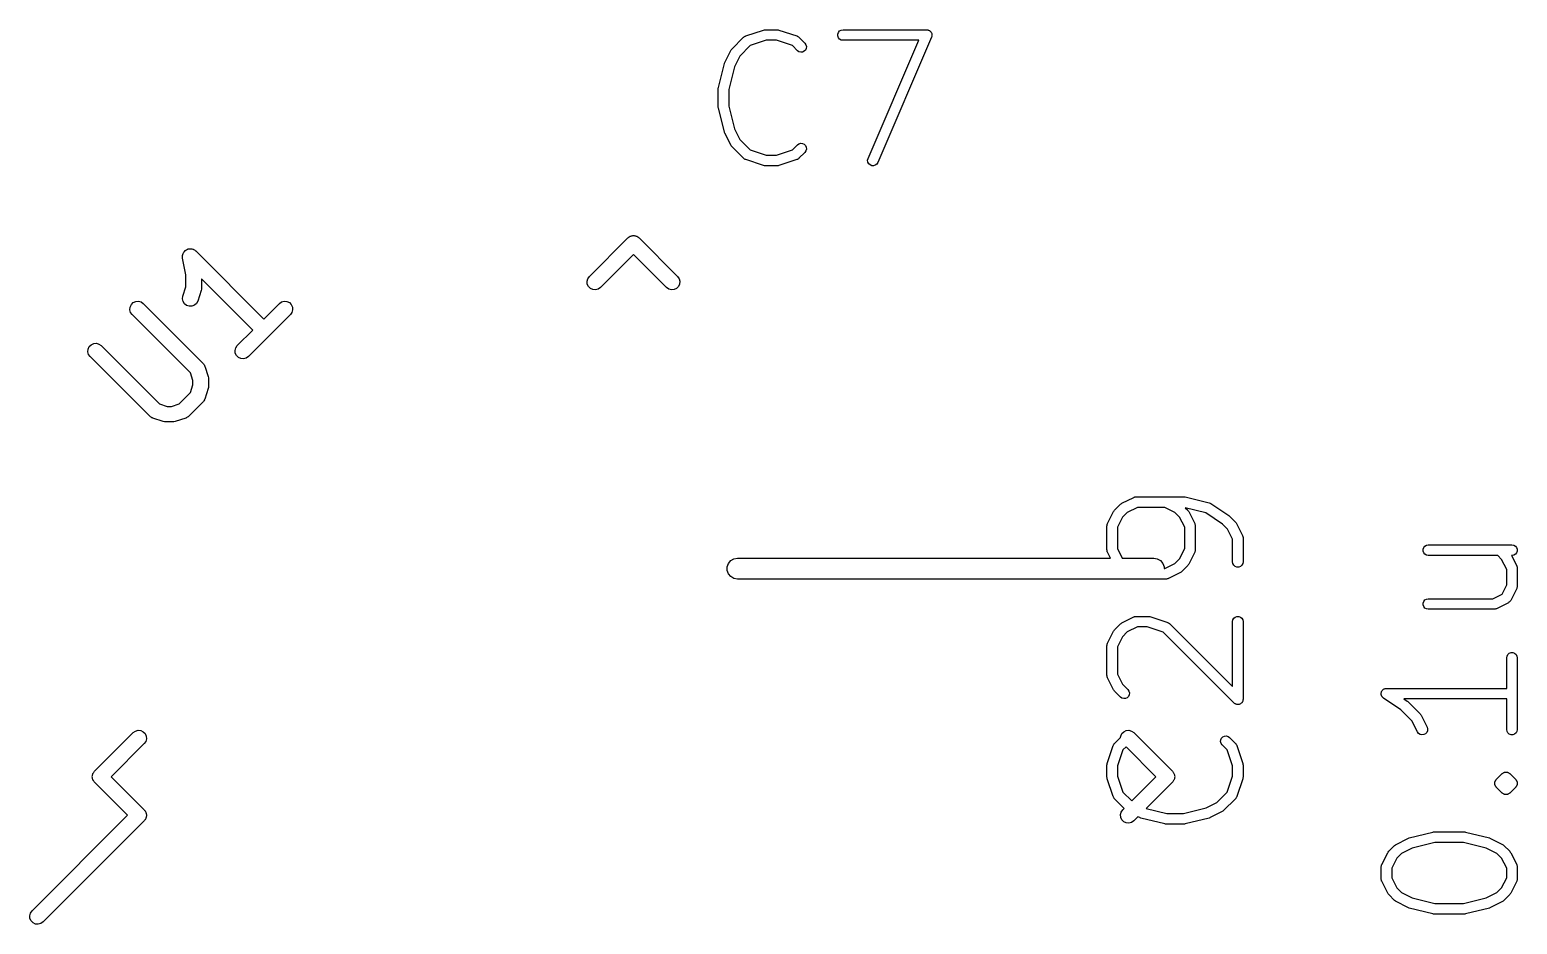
# Model space of a CAD drawing. Extents: x -2.2 to 86.5, y -78.6 to 9.2.
# Drawn here: x 22.2 to 36.49, y -53.42 to -44.82 of the extents above; entities that cross this region are included whole.
import ezdxf

# ---------------------------------------------------------------- set-up
doc = ezdxf.new("R2010")
doc.units = 0
doc.header["$MEASUREMENT"] = 0
doc.layers.add('BLACK', color=7, linetype='CONTINUOUS')

msp = doc.modelspace()

# ---------------------------------------------------------------- linework, layer by layer
at = {"layer": 'Black'}
for p, q in [((29.063, -44.8887), (29.0683, -44.8859)), ((29.0683, -44.8859), (29.0731, -44.8825)), ((29.0731, -44.8825), (29.076, -44.8817)), ((29.076, -44.8817), (29.0786, -44.8803)), ((29.0786, -44.8803), (29.2509, -44.8229)), ((29.2509, -44.8229), (29.259, -44.8217)), ((29.259, -44.8217), (29.267, -44.8202)), ((29.267, -44.8202), (29.3819, -44.8202)), ((29.3819, -44.8202), (29.3899, -44.8217)), ((29.3899, -44.8217), (29.3979, -44.8229)), ((29.3979, -44.8229), (29.5703, -44.8803)), ((29.5703, -44.8803), (29.5729, -44.8817)), ((29.5729, -44.8817), (29.5757, -44.8825)), ((29.5757, -44.8825), (29.5806, -44.8859)), ((29.5806, -44.8859), (29.5858, -44.8887)), ((29.9638, -44.8622), (29.9699, -44.8456)), ((29.9638, -44.8799), (29.9638, -44.8622)), ((29.9699, -44.8964), (29.9638, -44.8799)), ((29.9699, -44.8456), (29.9812, -44.8321)), ((29.9812, -44.8321), (29.9965, -44.8233)), ((29.9965, -44.8233), (30.0139, -44.8202)), ((30.0139, -44.8202), (30.8182, -44.8202)), ((30.8182, -44.8202), (30.8239, -44.8213)), ((30.8239, -44.8213), (30.8298, -44.8216)), ((30.8298, -44.8216), (30.8326, -44.8228)), ((30.8326, -44.8228), (30.8356, -44.8233)), ((30.8356, -44.8233), (30.8406, -44.8262)), ((30.8406, -44.8262), (30.846, -44.8285)), ((30.846, -44.8285), (30.8482, -44.8306)), ((30.8482, -44.8306), (30.8508, -44.8321)), ((30.8508, -44.8321), (30.8546, -44.8366)), ((30.8546, -44.8366), (30.8589, -44.8406)), ((30.8589, -44.8406), (30.8602, -44.8433)), ((30.8602, -44.8433), (30.8622, -44.8456)), ((30.8622, -44.8456), (30.8642, -44.8511)), ((30.8642, -44.8511), (30.8668, -44.8564)), ((30.8662, -44.8854), (30.8649, -44.8911)), ((30.8682, -44.8799), (30.8662, -44.8854)), ((30.8668, -44.8564), (30.8672, -44.8594)), ((30.8672, -44.8594), (30.8682, -44.8622)), ((30.8682, -44.8622), (30.8682, -44.8681)), ((30.8682, -44.8681), (30.8689, -44.8739)), ((30.8689, -44.8739), (30.8682, -44.8768)), ((30.8682, -44.8768), (30.8682, -44.8799)), ((28.8768, -45.1356), (28.9343, -45.0207)), ((28.9343, -45.0207), (28.9391, -45.0142)), ((28.9391, -45.0142), (28.9438, -45.0075)), ((28.9438, -45.0075), (29.0587, -44.8926)), ((29.1221, -44.9729), (29.0215, -45.0735)), ((29.0587, -44.8926), (29.0611, -44.8909)), ((29.0611, -44.8909), (29.063, -44.8887)), ((29.2752, -44.9218), (29.1221, -44.9729)), ((29.3736, -44.9218), (29.2752, -44.9218)), ((29.5268, -44.9729), (29.3736, -44.9218)), ((29.5758, -45.0219), (29.5268, -44.9729)), ((29.5902, -45.032), (29.5758, -45.0219)), ((29.5858, -44.8887), (29.5878, -44.8909)), ((29.5878, -44.8909), (29.5902, -44.8926)), ((29.5902, -44.8926), (29.6476, -44.95)), ((29.6408, -45.0276), (29.6248, -45.035)), ((29.6533, -45.0151), (29.6408, -45.0276)), ((29.6476, -44.95), (29.6577, -44.9645)), ((29.6608, -44.9991), (29.6533, -45.0151)), ((29.6577, -44.9645), (29.6623, -44.9815)), ((29.6623, -44.9815), (29.6608, -44.9991)), ((29.9812, -44.91), (29.9699, -44.8964)), ((29.9965, -44.9188), (29.9812, -44.91)), ((30.0139, -44.9218), (29.9965, -44.9188)), ((30.7411, -44.9218), (30.0139, -44.9218)), ((30.2544, -46.0575), (30.7411, -44.9218)), ((30.8649, -44.8911), (30.3478, -46.0976)), ((28.8155, -45.3758), (28.873, -45.146)), ((28.873, -45.146), (28.8752, -45.1409)), ((28.8752, -45.1409), (28.8768, -45.1356)), ((29.0215, -45.0735), (28.9702, -45.176)), ((29.6073, -45.0366), (29.5902, -45.032)), ((29.6248, -45.035), (29.6073, -45.0366)), ((28.9702, -45.176), (28.9156, -45.3944)), ((28.814, -45.3881), (28.8151, -45.382)), ((28.814, -45.5605), (28.814, -45.3881)), ((28.8151, -45.382), (28.8155, -45.3758)), ((28.9156, -45.3944), (28.9156, -45.5542)), ((28.8151, -45.5666), (28.814, -45.5605)), ((28.8155, -45.5728), (28.8151, -45.5666)), ((28.873, -45.8026), (28.8155, -45.5728)), ((28.9156, -45.5542), (28.9702, -45.7726)), ((28.8752, -45.8077), (28.873, -45.8026)), ((28.8768, -45.813), (28.8752, -45.8077)), ((28.9343, -45.9279), (28.8768, -45.813)), ((28.9702, -45.7726), (29.0215, -45.8751)), ((29.0215, -45.8751), (29.1221, -45.9757)), ((28.9391, -45.9345), (28.9343, -45.9279)), ((28.9438, -45.9411), (28.9391, -45.9345)), ((29.0587, -46.056), (28.9438, -45.9411)), ((29.1221, -45.9757), (29.2752, -46.0267)), ((29.2752, -46.0267), (29.3736, -46.0267)), ((29.3736, -46.0267), (29.5268, -45.9757)), ((29.5268, -45.9757), (29.5758, -45.9267)), ((29.5758, -45.9267), (29.5902, -45.9166)), ((29.5902, -45.9166), (29.6073, -45.912)), ((29.6476, -45.9986), (29.5902, -46.056)), ((29.6073, -45.912), (29.6248, -45.9136)), ((29.6248, -45.9136), (29.6408, -45.921)), ((29.6408, -45.921), (29.6533, -45.9335)), ((29.6577, -45.9841), (29.6476, -45.9986)), ((29.6533, -45.9335), (29.6608, -45.9495)), ((29.6623, -45.9671), (29.6577, -45.9841)), ((29.6608, -45.9495), (29.6623, -45.9671)), ((29.0611, -46.0577), (29.0587, -46.056)), ((29.063, -46.0599), (29.0611, -46.0577)), ((29.0683, -46.0627), (29.063, -46.0599)), ((29.0731, -46.0661), (29.0683, -46.0627)), ((29.076, -46.0669), (29.0731, -46.0661)), ((29.0786, -46.0683), (29.076, -46.0669)), ((29.2509, -46.1257), (29.0786, -46.0683)), ((29.259, -46.1269), (29.2509, -46.1257)), ((29.267, -46.1283), (29.259, -46.1269)), ((29.3819, -46.1283), (29.267, -46.1283)), ((29.3899, -46.1269), (29.3819, -46.1283)), ((29.3979, -46.1257), (29.3899, -46.1269)), ((29.5703, -46.0683), (29.3979, -46.1257)), ((29.5729, -46.0669), (29.5703, -46.0683)), ((29.5757, -46.0661), (29.5729, -46.0669)), ((29.5806, -46.0627), (29.5757, -46.0661)), ((29.5858, -46.0599), (29.5806, -46.0627)), ((29.5878, -46.0577), (29.5858, -46.0599)), ((29.5902, -46.056), (29.5878, -46.0577)), ((30.2504, -46.0747), (30.2544, -46.0575)), ((30.2525, -46.0922), (30.2504, -46.0747)), ((30.2604, -46.108), (30.2525, -46.0922)), ((30.2733, -46.1201), (30.2604, -46.108)), ((30.2895, -46.127), (30.2733, -46.1201)), ((30.3071, -46.128), (30.2895, -46.127)), ((30.324, -46.1229), (30.3071, -46.128)), ((30.3382, -46.1123), (30.324, -46.1229)), ((30.3478, -46.0976), (30.3382, -46.1123)), ((27.5757, -47.1917), (27.947, -46.8204)), ((27.947, -46.8204), (27.9523, -46.8167)), ((27.9523, -46.8167), (27.957, -46.812)), ((27.957, -46.812), (27.9629, -46.8093)), ((27.9629, -46.8093), (27.9683, -46.8055)), ((27.9683, -46.8055), (27.9746, -46.8038)), ((27.9746, -46.8038), (27.9806, -46.801)), ((27.9806, -46.801), (27.9871, -46.8005)), ((27.9871, -46.8005), (27.9935, -46.7988)), ((27.9935, -46.7988), (28, -46.7993)), ((28, -46.7993), (28.0065, -46.7988)), ((28.0065, -46.7988), (28.0129, -46.8005)), ((28.0129, -46.8005), (28.0194, -46.801)), ((28.0194, -46.801), (28.0254, -46.8038)), ((28.0254, -46.8038), (28.0317, -46.8055)), ((28.0317, -46.8055), (28.0371, -46.8093)), ((28.0371, -46.8093), (28.043, -46.812)), ((28.043, -46.812), (28.0477, -46.8167)), ((28.0477, -46.8167), (28.053, -46.8204)), ((28.053, -46.8204), (28.4243, -47.1917)), ((23.6658, -47.0063), (23.6666, -46.9974)), ((23.6669, -47.0103), (23.6658, -47.0063)), ((23.6664, -46.9884), (23.6677, -46.9845)), ((23.6666, -46.9974), (23.6664, -46.9884)), ((23.667, -47.0145), (23.6669, -47.0103)), ((23.6992, -47.1755), (23.667, -47.0145)), ((23.6677, -46.9845), (23.6681, -46.9803)), ((23.6681, -46.9803), (23.6719, -46.9722)), ((23.6719, -46.9722), (23.6747, -46.9637)), ((23.6747, -46.9637), (23.6773, -46.9605)), ((23.6773, -46.9605), (23.6791, -46.9567)), ((23.6791, -46.9567), (23.6854, -46.9504)), ((23.6854, -46.9504), (23.691, -46.9434)), ((23.691, -46.9434), (23.6946, -46.9412)), ((23.6946, -46.9412), (23.6975, -46.9383)), ((23.6975, -46.9383), (23.7056, -46.9345)), ((23.7056, -46.9345), (23.7133, -46.9299)), ((23.7133, -46.9299), (23.7173, -46.9291)), ((23.7173, -46.9291), (23.7211, -46.9273)), ((23.7211, -46.9273), (23.73, -46.9265)), ((23.73, -46.9265), (23.7388, -46.9248)), ((23.7388, -46.9248), (23.7429, -46.9254)), ((23.7429, -46.9254), (23.7471, -46.925)), ((23.7471, -46.925), (23.7557, -46.9273)), ((23.7557, -46.9273), (23.7646, -46.9287)), ((23.7646, -46.9287), (23.7682, -46.9307)), ((23.7682, -46.9307), (23.7722, -46.9318)), ((23.7722, -46.9318), (23.7796, -46.9369)), ((23.7796, -46.9369), (23.7874, -46.9412)), ((23.7874, -46.9412), (23.7902, -46.9443)), ((23.7902, -46.9443), (23.7936, -46.9467)), ((23.7936, -46.9467), (24.4476, -47.6008)), ((28, -46.9795), (27.6818, -47.2977)), ((28.3182, -47.2977), (28, -46.9795)), ((23.6694, -47.3801), (23.6992, -47.2906)), ((23.6992, -47.2906), (23.6992, -47.1755)), ((23.8471, -47.3146), (23.8453, -47.3265)), ((23.8492, -47.3028), (23.8471, -47.3146)), ((24.3416, -47.7069), (23.8492, -47.2145)), ((23.8492, -47.2145), (23.8492, -47.3028)), ((27.5541, -47.2382), (27.5608, -47.213)), ((27.5563, -47.2641), (27.5541, -47.2382)), ((27.5673, -47.2877), (27.5563, -47.2641)), ((27.5608, -47.213), (27.5757, -47.1917)), ((27.5858, -47.3061), (27.5673, -47.2877)), ((27.6094, -47.3172), (27.5858, -47.3061)), ((27.6353, -47.3194), (27.6094, -47.3172)), ((27.6605, -47.3127), (27.6353, -47.3194)), ((27.6818, -47.2977), (27.6605, -47.3127)), ((28.3395, -47.3127), (28.3182, -47.2977)), ((28.3647, -47.3194), (28.3395, -47.3127)), ((28.3906, -47.3172), (28.3647, -47.3194)), ((28.4142, -47.3061), (28.3906, -47.3172)), ((28.4327, -47.2877), (28.4142, -47.3061)), ((28.4243, -47.1917), (28.4392, -47.213)), ((28.4437, -47.2641), (28.4327, -47.2877)), ((28.4392, -47.213), (28.4459, -47.2382)), ((28.4459, -47.2382), (28.4437, -47.2641)), ((23.174, -47.4618), (23.1924, -47.4434)), ((23.1924, -47.4434), (23.216, -47.4324)), ((23.216, -47.4324), (23.242, -47.4301)), ((23.242, -47.4301), (23.2671, -47.4368)), ((23.2671, -47.4368), (23.2885, -47.4518)), ((23.2885, -47.4518), (23.8609, -48.0242)), ((23.6656, -47.4059), (23.6694, -47.3801)), ((23.6708, -47.4314), (23.6656, -47.4059)), ((23.6844, -47.4536), (23.6708, -47.4314)), ((23.7048, -47.4698), (23.6844, -47.4536)), ((23.7993, -47.4504), (23.7798, -47.4677)), ((23.8117, -47.4275), (23.7993, -47.4504)), ((23.8453, -47.3265), (23.8117, -47.4275)), ((24.4476, -47.6008), (24.5966, -47.4518)), ((24.5966, -47.4518), (24.618, -47.4368)), ((24.618, -47.4368), (24.6431, -47.4301)), ((24.6431, -47.4301), (24.6691, -47.4324)), ((24.6691, -47.4324), (24.6927, -47.4434)), ((24.6927, -47.4434), (24.7111, -47.4618)), ((23.1607, -47.5114), (23.163, -47.4854)), ((23.1675, -47.5365), (23.1607, -47.5114)), ((23.163, -47.4854), (23.174, -47.4618)), ((23.1824, -47.5579), (23.1675, -47.5365)), ((23.7423, -48.1178), (23.1824, -47.5579)), ((23.7295, -47.478), (23.7048, -47.4698)), ((23.7556, -47.4773), (23.7295, -47.478)), ((23.7798, -47.4677), (23.7556, -47.4773)), ((24.7027, -47.5579), (24.2986, -47.9619)), ((24.7176, -47.5365), (24.7027, -47.5579)), ((24.7111, -47.4618), (24.7221, -47.4854)), ((24.7244, -47.5114), (24.7176, -47.5365)), ((24.7221, -47.4854), (24.7244, -47.5114)), ((24.1926, -47.8558), (24.3416, -47.7069)), ((22.7567, -47.9154), (22.7589, -47.8895)), ((22.7589, -47.8895), (22.7699, -47.8659)), ((22.7699, -47.8659), (22.7884, -47.8474)), ((22.7884, -47.8474), (22.812, -47.8364)), ((22.812, -47.8364), (22.8379, -47.8342)), ((22.8379, -47.8342), (22.8631, -47.8409)), ((22.8631, -47.8409), (22.8844, -47.8558)), ((22.8844, -47.8558), (23.4443, -48.4157)), ((24.1709, -47.9023), (24.1776, -47.8772)), ((24.1776, -47.8772), (24.1926, -47.8558)), ((22.7634, -47.9406), (22.7567, -47.9154)), ((22.7784, -47.9619), (22.7634, -47.9406)), ((23.3508, -48.5343), (22.7784, -47.9619)), ((23.8609, -48.0242), (23.8634, -48.0277)), ((23.8634, -48.0277), (23.8666, -48.0306)), ((23.8666, -48.0306), (23.8708, -48.0383)), ((24.1732, -47.9283), (24.1709, -47.9023)), ((24.1842, -47.9519), (24.1732, -47.9283)), ((24.2026, -47.9703), (24.1842, -47.9519)), ((24.2262, -47.9813), (24.2026, -47.9703)), ((24.2521, -47.9836), (24.2262, -47.9813)), ((24.2773, -47.9769), (24.2521, -47.9836)), ((24.2986, -47.9619), (24.2773, -47.9769)), ((23.7665, -48.1904), (23.7423, -48.1178)), ((23.8708, -48.0383), (23.8758, -48.0455)), ((23.8758, -48.0455), (23.877, -48.0497)), ((23.877, -48.0497), (23.879, -48.0535)), ((23.879, -48.0535), (23.9127, -48.1545)), ((23.9127, -48.1545), (23.9145, -48.1664)), ((23.9145, -48.1664), (23.9165, -48.1783)), ((23.6327, -48.4157), (23.7423, -48.3061)), ((23.7423, -48.3061), (23.7665, -48.2334)), ((23.7665, -48.2334), (23.7665, -48.1904)), ((23.9127, -48.2693), (23.879, -48.3703)), ((23.9145, -48.2574), (23.9127, -48.2693)), ((23.9165, -48.2456), (23.9145, -48.2574)), ((23.9165, -48.1783), (23.9165, -48.2456)), ((23.4443, -48.4157), (23.517, -48.44)), ((23.517, -48.44), (23.56, -48.44)), ((23.56, -48.44), (23.6327, -48.4157)), ((23.8609, -48.3996), (23.7262, -48.5343)), ((23.8634, -48.3961), (23.8609, -48.3996)), ((23.8666, -48.3932), (23.8634, -48.3961)), ((23.8708, -48.3855), (23.8666, -48.3932)), ((23.8758, -48.3783), (23.8708, -48.3855)), ((23.877, -48.3741), (23.8758, -48.3783)), ((23.879, -48.3703), (23.877, -48.3741)), ((23.3543, -48.5368), (23.3508, -48.5343)), ((23.3572, -48.5401), (23.3543, -48.5368)), ((23.3649, -48.5442), (23.3572, -48.5401)), ((23.3721, -48.5493), (23.3649, -48.5442)), ((23.3763, -48.5504), (23.3721, -48.5493)), ((23.3801, -48.5525), (23.3763, -48.5504)), ((23.4811, -48.5861), (23.3801, -48.5525)), ((23.493, -48.5879), (23.4811, -48.5861)), ((23.5048, -48.59), (23.493, -48.5879)), ((23.5722, -48.59), (23.5048, -48.59)), ((23.584, -48.5879), (23.5722, -48.59)), ((23.5959, -48.5861), (23.584, -48.5879)), ((23.6969, -48.5525), (23.5959, -48.5861)), ((23.7007, -48.5504), (23.6969, -48.5525)), ((23.7049, -48.5493), (23.7007, -48.5504)), ((23.7121, -48.5442), (23.7049, -48.5493)), ((23.7198, -48.5401), (23.7121, -48.5442)), ((23.7227, -48.5368), (23.7198, -48.5401)), ((23.7262, -48.5343), (23.7227, -48.5368)), ((32.6932, -49.3722), (32.8081, -49.3148)), ((32.8081, -49.3148), (32.8109, -49.3139)), ((32.8109, -49.3139), (32.8135, -49.3125)), ((32.8135, -49.3125), (32.8193, -49.3114)), ((32.8193, -49.3114), (32.825, -49.3097)), ((32.825, -49.3097), (32.828, -49.3099)), ((32.828, -49.3099), (32.8309, -49.3094)), ((32.8309, -49.3094), (33.2905, -49.3094)), ((33.2905, -49.3094), (33.2966, -49.3105)), ((33.2966, -49.3105), (33.3028, -49.3109)), ((33.3028, -49.3109), (33.5326, -49.3684)), ((32.5556, -49.5673), (32.6131, -49.4524)), ((32.6131, -49.4524), (32.6179, -49.4459)), ((32.6179, -49.4459), (32.6226, -49.4392)), ((32.6226, -49.4392), (32.68, -49.3817)), ((32.68, -49.3817), (32.6867, -49.3771)), ((32.6867, -49.3771), (32.6932, -49.3722)), ((32.746, -49.4594), (32.7002, -49.5052)), ((32.8428, -49.411), (32.746, -49.4594)), ((33.1061, -49.411), (32.8428, -49.411)), ((33.2029, -49.4594), (33.1061, -49.411)), ((33.2487, -49.5052), (33.2029, -49.4594)), ((33.4994, -49.4648), (33.3029, -49.4157)), ((33.3029, -49.4157), (33.3264, -49.4392)), ((33.3264, -49.4392), (33.3311, -49.4459)), ((33.3311, -49.4459), (33.3359, -49.4524)), ((33.3359, -49.4524), (33.3934, -49.5673)), ((33.5326, -49.3684), (33.5405, -49.3719)), ((33.5405, -49.3719), (33.5485, -49.3754)), ((33.5485, -49.3754), (33.7208, -49.4903)), ((32.5502, -49.59), (32.5508, -49.5871)), ((32.5502, -49.8198), (32.5502, -49.59)), ((32.5506, -49.5842), (32.5523, -49.5785)), ((32.5508, -49.5871), (32.5506, -49.5842)), ((32.5523, -49.5785), (32.5533, -49.5726)), ((32.5533, -49.5726), (32.5548, -49.5701)), ((32.5548, -49.5701), (32.5556, -49.5673)), ((32.7002, -49.5052), (32.6518, -49.602)), ((32.6518, -49.602), (32.6518, -49.8078)), ((33.2971, -49.602), (33.2487, -49.5052)), ((33.2971, -49.8078), (33.2971, -49.602)), ((33.3934, -49.5673), (33.3942, -49.5701)), ((33.3942, -49.5701), (33.3957, -49.5726)), ((33.3957, -49.5726), (33.3967, -49.5785)), ((33.3967, -49.5785), (33.3984, -49.5842)), ((33.3984, -49.5842), (33.3982, -49.5871)), ((33.3982, -49.5871), (33.3987, -49.59)), ((33.3987, -49.59), (33.3987, -49.8198)), ((33.6603, -49.572), (33.4994, -49.4648)), ((33.7083, -49.6201), (33.6603, -49.572)), ((33.7208, -49.4903), (33.7245, -49.4938)), ((33.7245, -49.4938), (33.7286, -49.4966)), ((33.7286, -49.4966), (33.786, -49.5541)), ((33.786, -49.5541), (33.7907, -49.5608)), ((33.7907, -49.5608), (33.7955, -49.5673)), ((33.7955, -49.5673), (33.853, -49.6822)), ((33.7567, -49.7169), (33.7083, -49.6201)), ((33.7567, -49.9347), (33.7567, -49.7169)), ((33.853, -49.6822), (33.8538, -49.685)), ((33.8538, -49.685), (33.8553, -49.6876)), ((33.8553, -49.6876), (33.8563, -49.6934)), ((33.8563, -49.6934), (33.858, -49.6991)), ((33.858, -49.6991), (33.8578, -49.702)), ((33.8578, -49.702), (33.8583, -49.7049)), ((33.8583, -49.7049), (33.8583, -49.9347)), ((32.5508, -49.8227), (32.5502, -49.8198)), ((32.5506, -49.8256), (32.5508, -49.8227)), ((32.5523, -49.8313), (32.5506, -49.8256)), ((32.5533, -49.8372), (32.5523, -49.8313)), ((32.5548, -49.8397), (32.5533, -49.8372)), ((32.5556, -49.8426), (32.5548, -49.8397)), ((32.5843, -49.9), (32.5556, -49.8426)), ((32.6518, -49.8078), (32.6979, -49.9)), ((33.2487, -49.9046), (33.2971, -49.8078)), ((33.3934, -49.8426), (33.3359, -49.9575)), ((33.3942, -49.8397), (33.3934, -49.8426)), ((33.3957, -49.8372), (33.3942, -49.8397)), ((33.3967, -49.8313), (33.3957, -49.8372)), ((33.3984, -49.8256), (33.3967, -49.8313)), ((33.3987, -49.8198), (33.3982, -49.8227)), ((33.3982, -49.8227), (33.3984, -49.8256)), ((35.5882, -49.8142), (35.5942, -49.7976)), ((35.5882, -49.8319), (35.5882, -49.8142)), ((35.5942, -49.8484), (35.5882, -49.8319)), ((35.5942, -49.7976), (35.6056, -49.7841)), ((35.6056, -49.862), (35.5942, -49.8484)), ((35.6056, -49.7841), (35.6208, -49.7753)), ((35.6208, -49.8708), (35.6056, -49.862)), ((35.6208, -49.7753), (35.6382, -49.7722)), ((35.6382, -49.8738), (35.6208, -49.8708)), ((35.6382, -49.7722), (36.4425, -49.7722)), ((36.3066, -49.8738), (35.6382, -49.8738)), ((36.3433, -49.9106), (36.3066, -49.8738)), ((36.4425, -49.8738), (36.4386, -49.8738)), ((36.4386, -49.8738), (36.488, -49.9727)), ((36.4425, -49.7722), (36.4599, -49.7753)), ((36.4599, -49.8708), (36.4425, -49.8738)), ((36.4599, -49.7753), (36.4752, -49.7841)), ((36.4752, -49.862), (36.4599, -49.8708)), ((36.4752, -49.7841), (36.4865, -49.7976)), ((36.4865, -49.8484), (36.4752, -49.862)), ((36.4865, -49.7976), (36.4926, -49.8142)), ((36.4926, -49.8319), (36.4865, -49.8484)), ((36.4926, -49.8142), (36.4926, -49.8319)), ((28.9015, -49.9826), (28.9134, -49.95)), ((28.9015, -50.0174), (28.9015, -49.9826)), ((28.9134, -50.05), (28.9015, -50.0174)), ((28.9134, -49.95), (28.9357, -49.9234)), ((28.9357, -49.9234), (28.9658, -49.906)), ((28.9658, -49.906), (29, -49.9)), ((29, -49.9), (32.5843, -49.9)), ((32.6979, -49.9), (33, -49.9)), ((33, -49.9), (33.0342, -49.906)), ((33.0342, -49.906), (33.0643, -49.9234)), ((33.0643, -49.9234), (33.0866, -49.95)), ((33.0866, -49.95), (33.0985, -49.9826)), ((33.0985, -49.9826), (33.0985, -49.9988)), ((33.0985, -49.9988), (33.1061, -49.9988)), ((33.1061, -49.9988), (33.2029, -49.9504)), ((33.2029, -49.9504), (33.2487, -49.9046)), ((33.2623, -50.0328), (33.2557, -50.0376)), ((33.2689, -50.0281), (33.2623, -50.0328)), ((33.3264, -49.9707), (33.2689, -50.0281)), ((33.3311, -49.964), (33.3264, -49.9707)), ((33.3359, -49.9575), (33.3311, -49.964)), ((33.7598, -49.9521), (33.7567, -49.9347)), ((33.7686, -49.9674), (33.7598, -49.9521)), ((33.7821, -49.9787), (33.7686, -49.9674)), ((33.7987, -49.9848), (33.7821, -49.9787)), ((33.8164, -49.9848), (33.7987, -49.9848)), ((33.8329, -49.9787), (33.8164, -49.9848)), ((33.8465, -49.9674), (33.8329, -49.9787)), ((33.8553, -49.9521), (33.8465, -49.9674)), ((33.8583, -49.9347), (33.8553, -49.9521)), ((36.3917, -50.0074), (36.3433, -49.9106)), ((36.3917, -50.1558), (36.3917, -50.0074)), ((36.488, -49.9727), (36.4888, -49.9755)), ((36.4888, -49.9755), (36.4903, -49.978)), ((36.4903, -49.978), (36.4913, -49.9839)), ((36.4913, -49.9839), (36.493, -49.9896)), ((36.493, -49.9896), (36.4928, -49.9925)), ((36.4928, -49.9925), (36.4933, -49.9954)), ((36.4933, -49.9954), (36.4933, -50.1678)), ((28.9357, -50.0766), (28.9134, -50.05)), ((28.9658, -50.094), (28.9357, -50.0766)), ((29, -50.1), (28.9658, -50.094)), ((32.8247, -50.1), (29, -50.1)), ((32.825, -50.1001), (32.8247, -50.1)), ((32.8269, -50.1), (32.825, -50.1001)), ((32.8284, -50.1), (32.8269, -50.1)), ((32.8309, -50.1004), (32.8284, -50.1)), ((33.1181, -50.1004), (32.8309, -50.1004)), ((33.121, -50.0999), (33.1181, -50.1004)), ((33.1239, -50.1001), (33.121, -50.0999)), ((33.1296, -50.0984), (33.1239, -50.1001)), ((33.1355, -50.0974), (33.1296, -50.0984)), ((33.138, -50.0959), (33.1355, -50.0974)), ((33.1408, -50.0951), (33.138, -50.0959)), ((33.2557, -50.0376), (33.1408, -50.0951)), ((36.3472, -50.2448), (36.3917, -50.1558)), ((36.493, -50.1736), (36.4913, -50.1793)), ((36.4933, -50.1678), (36.4928, -50.1706)), ((36.4928, -50.1706), (36.493, -50.1736)), ((35.5882, -50.3313), (35.5942, -50.3147)), ((35.5942, -50.3147), (35.6056, -50.3012)), ((35.6056, -50.3012), (35.6208, -50.2924)), ((35.6208, -50.2924), (35.6382, -50.2893)), ((35.6382, -50.2893), (36.2582, -50.2893)), ((36.2582, -50.2893), (36.3472, -50.2448)), ((36.42, -50.3196), (36.4138, -50.3237)), ((36.4209, -50.3184), (36.42, -50.3196)), ((36.422, -50.3176), (36.4209, -50.3184)), ((36.4261, -50.3114), (36.422, -50.3176)), ((36.4305, -50.3054), (36.4261, -50.3114)), ((36.488, -50.1905), (36.4305, -50.3054)), ((36.4888, -50.1877), (36.488, -50.1905)), ((36.4903, -50.1851), (36.4888, -50.1877)), ((36.4913, -50.1793), (36.4903, -50.1851)), ((32.8081, -50.4638), (32.8109, -50.463)), ((32.8109, -50.463), (32.8135, -50.4615)), ((32.8135, -50.4615), (32.8193, -50.4605)), ((32.8193, -50.4605), (32.825, -50.4588)), ((32.825, -50.4588), (32.828, -50.459)), ((32.828, -50.459), (32.8309, -50.4585)), ((32.8309, -50.4585), (32.9458, -50.4585)), ((32.9458, -50.4585), (32.9538, -50.4599)), ((32.9538, -50.4599), (32.9618, -50.4611)), ((32.9618, -50.4611), (33.1342, -50.5185)), ((33.7821, -50.4653), (33.7987, -50.4592)), ((33.7987, -50.4592), (33.8164, -50.4592)), ((33.8164, -50.4592), (33.8329, -50.4653)), ((35.5882, -50.3489), (35.5882, -50.3313)), ((35.5942, -50.3655), (35.5882, -50.3489)), ((35.6056, -50.379), (35.5942, -50.3655)), ((35.6208, -50.3879), (35.6056, -50.379)), ((35.6382, -50.3909), (35.6208, -50.3879)), ((36.2702, -50.3909), (35.6382, -50.3909)), ((36.2731, -50.3904), (36.2702, -50.3909)), ((36.276, -50.3906), (36.2731, -50.3904)), ((36.2817, -50.3889), (36.276, -50.3906)), ((36.2876, -50.3879), (36.2817, -50.3889)), ((36.2901, -50.3864), (36.2876, -50.3879)), ((36.2929, -50.3856), (36.2901, -50.3864)), ((36.4078, -50.3281), (36.2929, -50.3856)), ((36.4138, -50.3237), (36.4078, -50.3281)), ((32.5556, -50.7164), (32.6131, -50.6014)), ((32.6131, -50.6014), (32.6179, -50.5949)), ((32.6179, -50.5949), (32.6226, -50.5882)), ((32.6226, -50.5882), (32.68, -50.5308)), ((32.68, -50.5308), (32.6867, -50.5261)), ((32.6867, -50.5261), (32.6932, -50.5213)), ((32.6932, -50.5213), (32.8081, -50.4638)), ((32.8428, -50.5601), (32.746, -50.6085)), ((32.9375, -50.5601), (32.8428, -50.5601)), ((33.0907, -50.6111), (32.9375, -50.5601)), ((33.1342, -50.5185), (33.1368, -50.5199)), ((33.1368, -50.5199), (33.1396, -50.5207)), ((33.1396, -50.5207), (33.1445, -50.5241)), ((33.1445, -50.5241), (33.1497, -50.5269)), ((33.1497, -50.5269), (33.1516, -50.5291)), ((33.1516, -50.5291), (33.154, -50.5308)), ((33.154, -50.5308), (33.7567, -51.1335)), ((33.7567, -50.5093), (33.7598, -50.4919)), ((33.7567, -51.1335), (33.7567, -50.5093)), ((33.7598, -50.4919), (33.7686, -50.4766)), ((33.7686, -50.4766), (33.7821, -50.4653)), ((33.8329, -50.4653), (33.8465, -50.4766)), ((33.8465, -50.4766), (33.8553, -50.4919)), ((33.8553, -50.4919), (33.8583, -50.5093)), ((33.8583, -50.5093), (33.8583, -51.2561)), ((32.5502, -50.7391), (32.5508, -50.7362)), ((32.5502, -51.0263), (32.5502, -50.7391)), ((32.5506, -50.7333), (32.5523, -50.7276)), ((32.5508, -50.7362), (32.5506, -50.7333)), ((32.5523, -50.7276), (32.5533, -50.7217)), ((32.5533, -50.7217), (32.5548, -50.7192)), ((32.5548, -50.7192), (32.5556, -50.7164)), ((32.7002, -50.6543), (32.6518, -50.7511)), ((32.746, -50.6085), (32.7002, -50.6543)), ((33.7716, -51.2921), (33.0907, -50.6111)), ((32.6518, -50.7511), (32.6518, -51.0143)), ((36.3917, -50.8572), (36.3948, -50.8398)), ((36.3917, -51.1511), (36.3917, -50.8572)), ((36.3948, -50.8398), (36.4036, -50.8245)), ((36.4036, -50.8245), (36.4171, -50.8132)), ((36.4171, -50.8132), (36.4337, -50.8072)), ((36.4337, -50.8072), (36.4514, -50.8072)), ((36.4514, -50.8072), (36.4679, -50.8132)), ((36.4679, -50.8132), (36.4815, -50.8245)), ((36.4815, -50.8245), (36.4903, -50.8398)), ((36.4903, -50.8398), (36.4933, -50.8572)), ((36.4933, -50.8572), (36.4933, -51.5466)), ((32.5508, -51.0292), (32.5502, -51.0263)), ((32.5506, -51.0321), (32.5508, -51.0292)), ((32.5523, -51.0378), (32.5506, -51.0321)), ((32.6518, -51.0143), (32.7003, -51.1111)), ((32.5533, -51.0437), (32.5523, -51.0378)), ((32.5548, -51.0462), (32.5533, -51.0437)), ((32.5556, -51.0491), (32.5548, -51.0462)), ((32.6131, -51.164), (32.5556, -51.0491)), ((32.6179, -51.1705), (32.6131, -51.164)), ((32.6226, -51.1772), (32.6179, -51.1705)), ((32.68, -51.2346), (32.6226, -51.1772)), ((32.7003, -51.1111), (32.7519, -51.1628)), ((32.7519, -51.1628), (32.762, -51.1772)), ((32.762, -51.1772), (32.7666, -51.1943)), ((35.1911, -51.1791), (35.1921, -51.1765)), ((35.1921, -51.1765), (35.196, -51.1719)), ((35.196, -51.1719), (35.1993, -51.1668)), ((35.1993, -51.1668), (35.2016, -51.1651)), ((35.2016, -51.1651), (35.2034, -51.163)), ((35.2034, -51.163), (35.2086, -51.16)), ((35.2086, -51.16), (35.2135, -51.1564)), ((35.2135, -51.1564), (35.2162, -51.1556)), ((35.2162, -51.1556), (35.2187, -51.1542)), ((35.2187, -51.1542), (35.2246, -51.1531)), ((35.2246, -51.1531), (35.2305, -51.1514)), ((35.2305, -51.1514), (35.2333, -51.1516)), ((35.2333, -51.1516), (35.236, -51.1511)), ((35.236, -51.1511), (36.3917, -51.1511)), ((32.6945, -51.2447), (32.68, -51.2346)), ((32.7115, -51.2493), (32.6945, -51.2447)), ((32.7291, -51.2478), (32.7115, -51.2493)), ((32.7451, -51.2403), (32.7291, -51.2478)), ((32.7576, -51.2278), (32.7451, -51.2403)), ((32.765, -51.2118), (32.7576, -51.2278)), ((32.7666, -51.1943), (32.765, -51.2118)), ((33.7771, -51.2959), (33.7716, -51.2921)), ((33.7821, -51.3001), (33.7771, -51.2959)), ((33.7842, -51.3009), (33.7821, -51.3001)), ((33.7861, -51.3022), (33.7842, -51.3009)), ((33.7925, -51.3039), (33.7861, -51.3022)), ((33.7987, -51.3062), (33.7925, -51.3039)), ((33.801, -51.3062), (33.7987, -51.3062)), ((33.8031, -51.3068), (33.801, -51.3062)), ((33.8097, -51.3062), (33.8031, -51.3068)), ((33.8164, -51.3062), (33.8097, -51.3062)), ((33.8185, -51.3054), (33.8164, -51.3062)), ((33.8207, -51.3052), (33.8185, -51.3054)), ((33.8267, -51.3024), (33.8207, -51.3052)), ((33.8329, -51.3001), (33.8267, -51.3024)), ((33.8347, -51.2987), (33.8329, -51.3001)), ((33.8367, -51.2978), (33.8347, -51.2987)), ((33.8414, -51.2931), (33.8367, -51.2978)), ((33.8465, -51.2888), (33.8414, -51.2931)), ((33.8476, -51.2869), (33.8465, -51.2888)), ((33.8492, -51.2853), (33.8476, -51.2869)), ((33.852, -51.2793), (33.8492, -51.2853)), ((33.8553, -51.2735), (33.852, -51.2793)), ((33.8557, -51.2713), (33.8553, -51.2735)), ((33.8566, -51.2693), (33.8557, -51.2713)), ((33.8572, -51.2627), (33.8566, -51.2693)), ((33.8583, -51.2561), (33.8572, -51.2627)), ((35.1854, -51.1986), (35.186, -51.1959)), ((35.186, -51.2047), (35.1854, -51.1986)), ((35.186, -51.1931), (35.1881, -51.1874)), ((35.186, -51.1959), (35.186, -51.1931)), ((35.186, -51.2107), (35.186, -51.2047)), ((35.187, -51.2134), (35.186, -51.2107)), ((35.1873, -51.2162), (35.187, -51.2134)), ((35.19, -51.2216), (35.1873, -51.2162)), ((35.1881, -51.1874), (35.1895, -51.1815)), ((35.1895, -51.1815), (35.1911, -51.1791)), ((35.1921, -51.2273), (35.19, -51.2216)), ((35.1939, -51.2295), (35.1921, -51.2273)), ((35.1951, -51.232), (35.1939, -51.2295)), ((35.1995, -51.2362), (35.1951, -51.232)), ((35.2034, -51.2408), (35.1995, -51.2362)), ((35.2058, -51.2422), (35.2034, -51.2408)), ((35.2079, -51.2442), (35.2058, -51.2422)), ((35.376, -51.3563), (35.2079, -51.2442)), ((36.3917, -51.2527), (35.4038, -51.2527)), ((35.4038, -51.2527), (35.4366, -51.2745)), ((35.4366, -51.2745), (35.4402, -51.278)), ((35.4402, -51.278), (35.4443, -51.2809)), ((35.4443, -51.2809), (35.5592, -51.3958)), ((36.3917, -51.5466), (36.3917, -51.2527)), ((35.4816, -51.4618), (35.376, -51.3563)), ((35.5353, -51.5693), (35.4816, -51.4618)), ((35.5592, -51.3958), (35.5639, -51.4025)), ((35.5639, -51.4025), (35.5687, -51.409)), ((35.5687, -51.409), (35.6262, -51.5239)), ((22.8204, -51.947), (23.1917, -51.5757)), ((23.1917, -51.5757), (23.213, -51.5608)), ((23.213, -51.5608), (23.2382, -51.5541)), ((23.2382, -51.5541), (23.2641, -51.5563)), ((23.2641, -51.5563), (23.2877, -51.5673)), ((23.2877, -51.5673), (23.3061, -51.5858)), ((23.3061, -51.5858), (23.3172, -51.6094)), ((32.6828, -51.6094), (32.6939, -51.5858)), ((32.6939, -51.5858), (32.7123, -51.5673)), ((32.7123, -51.5673), (32.7359, -51.5563)), ((32.7359, -51.5563), (32.7618, -51.5541)), ((32.7618, -51.5541), (32.787, -51.5608)), ((32.787, -51.5608), (32.8083, -51.5757)), ((32.8083, -51.5757), (33.1796, -51.947)), ((35.5458, -51.5835), (35.5353, -51.5693)), ((35.5606, -51.5932), (35.5458, -51.5835)), ((35.5777, -51.5973), (35.5606, -51.5932)), ((35.5952, -51.5953), (35.5777, -51.5973)), ((35.611, -51.5874), (35.5952, -51.5953)), ((35.6232, -51.5746), (35.611, -51.5874)), ((35.6302, -51.5584), (35.6232, -51.5746)), ((35.6262, -51.5239), (35.6312, -51.5408)), ((35.6312, -51.5408), (35.6302, -51.5584)), ((36.3948, -51.564), (36.3917, -51.5466)), ((36.4036, -51.5793), (36.3948, -51.564)), ((36.4171, -51.5906), (36.4036, -51.5793)), ((36.4337, -51.5966), (36.4171, -51.5906)), ((36.4514, -51.5966), (36.4337, -51.5966)), ((36.4679, -51.5906), (36.4514, -51.5966)), ((36.4815, -51.5793), (36.4679, -51.5906)), ((36.4903, -51.564), (36.4815, -51.5793)), ((36.4933, -51.5466), (36.4903, -51.564)), ((23.2977, -51.6818), (22.9795, -52)), ((23.3127, -51.6605), (23.2977, -51.6818)), ((23.3194, -51.6353), (23.3127, -51.6605)), ((23.3172, -51.6094), (23.3194, -51.6353)), ((32.5529, -51.8721), (32.6103, -51.6997)), ((32.6103, -51.6997), (32.6117, -51.6971)), ((32.6117, -51.6971), (32.6125, -51.6943)), ((32.6125, -51.6943), (32.6159, -51.6894)), ((32.6159, -51.6894), (32.6187, -51.6842)), ((32.6187, -51.6842), (32.6209, -51.6822)), ((32.6209, -51.6822), (32.6226, -51.6798)), ((32.6226, -51.6798), (32.68, -51.6224)), ((32.7029, -51.7432), (32.6518, -51.8964)), ((32.68, -51.6224), (32.6818, -51.6211)), ((32.6818, -51.6211), (32.6828, -51.6094)), ((32.7333, -51.7128), (32.7029, -51.7432)), ((33.0205, -52), (32.7333, -51.7128)), ((33.642, -51.6627), (33.6436, -51.6452)), ((33.6466, -51.6798), (33.642, -51.6627)), ((33.6436, -51.6452), (33.651, -51.6292)), ((33.6567, -51.6942), (33.6466, -51.6798)), ((33.651, -51.6292), (33.6635, -51.6167)), ((33.7057, -51.7432), (33.6567, -51.6942)), ((33.6635, -51.6167), (33.6795, -51.6092)), ((33.6795, -51.6092), (33.6971, -51.6077)), ((33.6971, -51.6077), (33.7141, -51.6123)), ((33.7567, -51.8964), (33.7057, -51.7432)), ((33.7141, -51.6123), (33.7286, -51.6224)), ((33.7286, -51.6224), (33.786, -51.6798)), ((33.786, -51.6798), (33.7877, -51.6822)), ((33.7877, -51.6822), (33.7899, -51.6842)), ((33.7899, -51.6842), (33.7927, -51.6894)), ((33.7927, -51.6894), (33.7961, -51.6943)), ((33.7961, -51.6943), (33.7969, -51.6971)), ((33.7969, -51.6971), (33.7983, -51.6997)), ((33.7983, -51.6997), (33.8557, -51.8721)), ((32.5502, -51.8881), (32.5517, -51.8801)), ((32.5502, -52.003), (32.5502, -51.8881)), ((32.5517, -51.8801), (32.5529, -51.8721)), ((33.8557, -51.8721), (33.8569, -51.8801)), ((33.8569, -51.8801), (33.8583, -51.8881)), ((33.8583, -51.8881), (33.8583, -52.003)), ((22.7988, -51.9935), (22.8005, -51.9871)), ((22.7993, -52), (22.7988, -51.9935)), ((22.7988, -52.0065), (22.7993, -52)), ((22.8005, -52.0129), (22.7988, -52.0065)), ((22.8005, -51.9871), (22.801, -51.9806)), ((22.801, -52.0194), (22.8005, -52.0129)), ((22.801, -51.9806), (22.8038, -51.9746)), ((22.8038, -52.0254), (22.801, -52.0194)), ((22.8038, -51.9746), (22.8055, -51.9683)), ((22.8055, -52.0317), (22.8038, -52.0254)), ((22.8055, -51.9683), (22.8093, -51.9629)), ((22.8093, -52.0371), (22.8055, -52.0317)), ((22.8093, -51.9629), (22.812, -51.957)), ((22.812, -51.957), (22.8167, -51.9523)), ((22.8167, -51.9523), (22.8204, -51.947)), ((22.9795, -52), (23.2977, -52.3182)), ((32.5517, -52.011), (32.5502, -52.003)), ((32.5529, -52.0191), (32.5517, -52.011)), ((32.6103, -52.1914), (32.5529, -52.0191)), ((32.6518, -51.8964), (32.6518, -51.9948)), ((32.6518, -51.9948), (32.7029, -52.1479)), ((32.7877, -52.2327), (33.0205, -52)), ((33.1796, -51.947), (33.1833, -51.9523)), ((33.1833, -51.9523), (33.188, -51.957)), ((33.188, -51.957), (33.1907, -51.9629)), ((33.1907, -51.9629), (33.1945, -51.9683)), ((33.1945, -52.0317), (33.1907, -52.0371)), ((33.1945, -51.9683), (33.1962, -51.9746)), ((33.1962, -52.0254), (33.1945, -52.0317)), ((33.1962, -51.9746), (33.199, -51.9806)), ((33.199, -52.0194), (33.1962, -52.0254)), ((33.199, -51.9806), (33.1995, -51.9871)), ((33.1995, -52.0129), (33.199, -52.0194)), ((33.1995, -51.9871), (33.2012, -51.9935)), ((33.2012, -52.0065), (33.1995, -52.0129)), ((33.2012, -51.9935), (33.2007, -52)), ((33.2007, -52), (33.2012, -52.0065)), ((33.7057, -52.1479), (33.7567, -51.9948)), ((33.7567, -51.9948), (33.7567, -51.8964)), ((33.8557, -52.0191), (33.7983, -52.1914)), ((33.8569, -52.011), (33.8557, -52.0191)), ((33.8583, -52.003), (33.8569, -52.011)), ((36.2851, -52.0366), (36.286, -52.0346)), ((36.286, -52.0346), (36.2892, -52.0314)), ((36.2892, -52.0314), (36.2917, -52.0278)), ((36.2917, -52.0278), (36.3492, -51.9703)), ((36.3492, -51.9703), (36.3528, -51.9678)), ((36.3528, -51.9678), (36.356, -51.9646)), ((36.356, -51.9646), (36.36, -51.9627)), ((36.36, -51.9627), (36.3636, -51.9602)), ((36.3636, -51.9602), (36.3679, -51.959)), ((36.3679, -51.959), (36.3719, -51.9572)), ((36.3719, -51.9572), (36.3764, -51.9568)), ((36.3764, -51.9568), (36.3807, -51.9556)), ((36.3807, -51.9556), (36.3851, -51.956)), ((36.3851, -51.956), (36.3895, -51.9556)), ((36.3895, -51.9556), (36.3938, -51.9568)), ((36.3938, -51.9568), (36.3982, -51.9572)), ((36.3982, -51.9572), (36.4023, -51.959)), ((36.4023, -51.959), (36.4066, -51.9602)), ((36.4066, -51.9602), (36.4102, -51.9627)), ((36.4102, -51.9627), (36.4142, -51.9646)), ((36.4142, -51.9646), (36.4174, -51.9678)), ((36.4174, -51.9678), (36.421, -51.9703)), ((36.421, -51.9703), (36.4785, -52.0278)), ((36.4785, -52.0278), (36.481, -52.0314)), ((36.481, -52.0314), (36.4842, -52.0346)), ((36.4842, -52.0346), (36.4851, -52.0366)), ((22.812, -52.043), (22.8093, -52.0371)), ((22.8167, -52.0477), (22.812, -52.043)), ((22.8204, -52.053), (22.8167, -52.0477)), ((23.1386, -52.3712), (22.8204, -52.053)), ((32.7029, -52.1479), (32.7877, -52.2327)), ((33.1796, -52.053), (32.9274, -52.3052)), ((33.1833, -52.0477), (33.1796, -52.053)), ((33.188, -52.043), (33.1833, -52.0477)), ((33.1907, -52.0371), (33.188, -52.043)), ((33.6051, -52.2485), (33.7057, -52.1479)), ((36.277, -52.0593), (36.2776, -52.0571)), ((36.2774, -52.0637), (36.277, -52.0593)), ((36.277, -52.0681), (36.2774, -52.0637)), ((36.2776, -52.0703), (36.277, -52.0681)), ((36.2776, -52.0549), (36.2784, -52.0528)), ((36.2776, -52.0571), (36.2776, -52.0549)), ((36.2776, -52.0725), (36.2776, -52.0703)), ((36.2784, -52.0746), (36.2776, -52.0725)), ((36.2784, -52.0528), (36.2786, -52.0505)), ((36.2786, -52.0768), (36.2784, -52.0746)), ((36.2786, -52.0505), (36.2805, -52.0465)), ((36.2805, -52.0809), (36.2786, -52.0768)), ((36.2805, -52.0465), (36.2816, -52.0422)), ((36.2816, -52.0852), (36.2805, -52.0809)), ((36.2816, -52.0422), (36.2829, -52.0404)), ((36.2829, -52.087), (36.2816, -52.0852)), ((36.2829, -52.0404), (36.2836, -52.0383)), ((36.2836, -52.0891), (36.2829, -52.087)), ((36.2836, -52.0383), (36.2851, -52.0366)), ((36.2851, -52.0908), (36.2836, -52.0891)), ((36.286, -52.0928), (36.2851, -52.0908)), ((36.2892, -52.096), (36.286, -52.0928)), ((36.2917, -52.0996), (36.2892, -52.096)), ((36.3492, -52.1571), (36.2917, -52.0996)), ((36.3528, -52.1596), (36.3492, -52.1571)), ((36.356, -52.1628), (36.3528, -52.1596)), ((36.36, -52.1646), (36.356, -52.1628)), ((36.3636, -52.1672), (36.36, -52.1646)), ((36.3679, -52.1683), (36.3636, -52.1672)), ((36.3719, -52.1702), (36.3679, -52.1683)), ((36.3764, -52.1706), (36.3719, -52.1702)), ((36.3807, -52.1717), (36.3764, -52.1706)), ((36.3851, -52.1714), (36.3807, -52.1717)), ((36.3895, -52.1717), (36.3851, -52.1714)), ((36.3938, -52.1706), (36.3895, -52.1717)), ((36.3982, -52.1702), (36.3938, -52.1706)), ((36.4023, -52.1683), (36.3982, -52.1702)), ((36.4066, -52.1672), (36.4023, -52.1683)), ((36.4102, -52.1646), (36.4066, -52.1672)), ((36.4142, -52.1628), (36.4102, -52.1646)), ((36.4174, -52.1596), (36.4142, -52.1628)), ((36.421, -52.1571), (36.4174, -52.1596)), ((36.4785, -52.0996), (36.421, -52.1571)), ((36.481, -52.096), (36.4785, -52.0996)), ((36.4842, -52.0928), (36.481, -52.096)), ((36.4851, -52.0908), (36.4842, -52.0928)), ((36.4851, -52.0366), (36.4865, -52.0383)), ((36.4865, -52.0891), (36.4851, -52.0908)), ((36.4865, -52.0383), (36.4873, -52.0404)), ((36.4873, -52.087), (36.4865, -52.0891)), ((36.4873, -52.0404), (36.4886, -52.0422)), ((36.4886, -52.0852), (36.4873, -52.087)), ((36.4886, -52.0422), (36.4897, -52.0465)), ((36.4897, -52.0809), (36.4886, -52.0852)), ((36.4897, -52.0465), (36.4916, -52.0505)), ((36.4916, -52.0768), (36.4897, -52.0809)), ((36.4916, -52.0505), (36.4918, -52.0528)), ((36.4918, -52.0746), (36.4916, -52.0768)), ((36.4918, -52.0528), (36.4926, -52.0549)), ((36.4926, -52.0725), (36.4918, -52.0746)), ((36.4926, -52.0549), (36.4926, -52.0571)), ((36.4926, -52.0571), (36.4932, -52.0593)), ((36.4932, -52.0681), (36.4926, -52.0703)), ((36.4926, -52.0703), (36.4926, -52.0725)), ((36.4932, -52.0593), (36.4928, -52.0637)), ((36.4928, -52.0637), (36.4932, -52.0681)), ((23.2977, -52.3182), (23.3015, -52.3236)), ((32.6117, -52.194), (32.6103, -52.1914)), ((32.6125, -52.1968), (32.6117, -52.194)), ((32.6159, -52.2017), (32.6125, -52.1968)), ((32.6187, -52.207), (32.6159, -52.2017)), ((32.6209, -52.2089), (32.6187, -52.207)), ((32.6226, -52.2113), (32.6209, -52.2089)), ((32.7159, -52.3046), (32.6226, -52.2113)), ((32.6873, -52.3395), (32.7023, -52.3182)), ((32.7023, -52.3182), (32.7159, -52.3046)), ((32.9274, -52.3052), (33.1244, -52.3544)), ((33.2842, -52.3544), (33.5026, -52.2998)), ((33.5026, -52.2998), (33.6051, -52.2485)), ((33.786, -52.2113), (33.6711, -52.3262)), ((33.7877, -52.2089), (33.786, -52.2113)), ((33.7899, -52.207), (33.7877, -52.2089)), ((33.7927, -52.2017), (33.7899, -52.207)), ((33.7961, -52.1968), (33.7927, -52.2017)), ((33.7969, -52.194), (33.7961, -52.1968)), ((33.7983, -52.1914), (33.7969, -52.194)), ((22.2194, -53.2905), (23.1386, -52.3712)), ((23.2977, -52.4243), (22.3255, -53.3965)), ((23.3015, -52.4189), (23.2977, -52.4243)), ((23.3015, -52.3236), (23.3061, -52.3282)), ((23.3061, -52.4142), (23.3015, -52.4189)), ((23.3061, -52.3282), (23.3089, -52.3342)), ((23.3089, -52.4083), (23.3061, -52.4142)), ((23.3089, -52.3342), (23.3127, -52.3395)), ((23.3127, -52.4029), (23.3089, -52.4083)), ((23.3127, -52.3395), (23.3144, -52.3459)), ((23.3144, -52.3966), (23.3127, -52.4029)), ((23.3144, -52.3459), (23.3172, -52.3518)), ((23.3172, -52.3906), (23.3144, -52.3966)), ((23.3172, -52.3518), (23.3177, -52.3584)), ((23.3177, -52.3841), (23.3172, -52.3906)), ((23.3177, -52.3584), (23.3194, -52.3647)), ((23.3194, -52.3778), (23.3177, -52.3841)), ((23.3194, -52.3647), (23.3188, -52.3712)), ((23.3188, -52.3712), (23.3194, -52.3778)), ((32.6806, -52.3647), (32.6873, -52.3395)), ((32.6828, -52.3906), (32.6806, -52.3647)), ((32.6939, -52.4142), (32.6828, -52.3906)), ((32.7123, -52.4327), (32.6939, -52.4142)), ((32.7359, -52.4437), (32.7123, -52.4327)), ((32.7618, -52.4459), (32.7359, -52.4437)), ((32.787, -52.4392), (32.7618, -52.4459)), ((32.8083, -52.4243), (32.787, -52.4392)), ((32.8481, -52.3845), (32.8083, -52.4243)), ((32.8656, -52.3932), (32.8481, -52.3845)), ((32.8709, -52.3948), (32.8656, -52.3932)), ((32.876, -52.397), (32.8709, -52.3948)), ((33.1058, -52.4545), (32.876, -52.397)), ((33.112, -52.4549), (33.1058, -52.4545)), ((33.1181, -52.456), (33.112, -52.4549)), ((33.2905, -52.456), (33.1181, -52.456)), ((33.1244, -52.3544), (33.2842, -52.3544)), ((33.2966, -52.4549), (33.2905, -52.456)), ((33.3028, -52.4545), (33.2966, -52.4549)), ((33.5326, -52.397), (33.3028, -52.4545)), ((33.5377, -52.3948), (33.5326, -52.397)), ((33.543, -52.3932), (33.5377, -52.3948)), ((33.6579, -52.3357), (33.543, -52.3932)), ((33.6645, -52.3309), (33.6579, -52.3357)), ((33.6711, -52.3262), (33.6645, -52.3309)), ((35.3282, -52.6502), (35.4431, -52.5928)), ((35.4431, -52.5928), (35.4485, -52.5912)), ((35.4485, -52.5912), (35.4535, -52.5889)), ((35.4535, -52.5889), (35.6833, -52.5315)), ((35.6833, -52.5315), (35.6895, -52.531)), ((35.6895, -52.531), (35.6957, -52.53)), ((35.6957, -52.53), (35.9829, -52.53)), ((35.9829, -52.53), (35.9891, -52.531)), ((35.9891, -52.531), (35.9952, -52.5315)), ((35.9952, -52.5315), (36.2251, -52.5889)), ((36.2251, -52.5889), (36.2301, -52.5912)), ((36.2301, -52.5912), (36.2355, -52.5928)), ((36.2355, -52.5928), (36.3504, -52.6502)), ((35.1906, -52.8453), (35.2481, -52.7304)), ((35.2481, -52.7304), (35.2529, -52.7239)), ((35.2529, -52.7239), (35.2576, -52.7172)), ((35.2576, -52.7172), (35.315, -52.6597)), ((35.315, -52.6597), (35.3217, -52.6551)), ((35.3217, -52.6551), (35.3282, -52.6502)), ((35.381, -52.7374), (35.3353, -52.7832)), ((35.4836, -52.6861), (35.381, -52.7374)), ((35.7019, -52.6316), (35.4836, -52.6861)), ((35.9767, -52.6316), (35.7019, -52.6316)), ((36.195, -52.6861), (35.9767, -52.6316)), ((36.2976, -52.7374), (36.195, -52.6861)), ((36.3433, -52.7832), (36.2976, -52.7374)), ((36.3504, -52.6502), (36.3569, -52.6551)), ((36.3569, -52.6551), (36.3636, -52.6597)), ((36.3636, -52.6597), (36.421, -52.7172)), ((36.421, -52.7172), (36.4257, -52.7239)), ((36.4257, -52.7239), (36.4305, -52.7304)), ((36.4305, -52.7304), (36.488, -52.8453)), ((35.1852, -52.868), (35.1858, -52.8651)), ((35.1852, -52.9829), (35.1852, -52.868)), ((35.1856, -52.8622), (35.1873, -52.8565)), ((35.1858, -52.8651), (35.1856, -52.8622)), ((35.1873, -52.8565), (35.1883, -52.8506)), ((35.1883, -52.8506), (35.1898, -52.8481)), ((35.1898, -52.8481), (35.1906, -52.8453)), ((35.3353, -52.7832), (35.2868, -52.88)), ((35.2868, -52.88), (35.2868, -52.9709)), ((36.3917, -52.88), (36.3433, -52.7832)), ((36.3917, -52.9709), (36.3917, -52.88)), ((36.488, -52.8453), (36.4888, -52.8481)), ((36.4888, -52.8481), (36.4903, -52.8506)), ((36.4903, -52.8506), (36.4913, -52.8565)), ((36.4913, -52.8565), (36.493, -52.8622)), ((36.493, -52.8622), (36.4928, -52.8651)), ((36.4928, -52.8651), (36.4933, -52.868)), ((36.4933, -52.868), (36.4933, -52.9829)), ((35.1858, -52.9858), (35.1852, -52.9829)), ((35.1856, -52.9887), (35.1858, -52.9858)), ((35.1873, -52.9944), (35.1856, -52.9887)), ((35.1883, -53.0003), (35.1873, -52.9944)), ((35.1898, -53.0028), (35.1883, -53.0003)), ((35.1906, -53.0056), (35.1898, -53.0028)), ((35.2481, -53.1206), (35.1906, -53.0056)), ((35.2868, -52.9709), (35.3352, -53.0677)), ((36.3433, -53.0677), (36.3917, -52.9709)), ((36.488, -53.0056), (36.4305, -53.1206)), ((36.4888, -53.0028), (36.488, -53.0056)), ((36.4903, -53.0003), (36.4888, -53.0028)), ((36.4913, -52.9944), (36.4903, -53.0003)), ((36.493, -52.9887), (36.4913, -52.9944)), ((36.4933, -52.9829), (36.4928, -52.9858)), ((36.4928, -52.9858), (36.493, -52.9887)), ((35.2529, -53.1271), (35.2481, -53.1206)), ((35.2576, -53.1338), (35.2529, -53.1271)), ((35.315, -53.1912), (35.2576, -53.1338)), ((35.3352, -53.0677), (35.381, -53.1135)), ((35.381, -53.1135), (35.4836, -53.1648)), ((35.4836, -53.1648), (35.7019, -53.2194)), ((35.9767, -53.2194), (36.195, -53.1648)), ((36.195, -53.1648), (36.2976, -53.1135)), ((36.2976, -53.1135), (36.3433, -53.0677)), ((36.421, -53.1338), (36.3636, -53.1912)), ((36.4257, -53.1271), (36.421, -53.1338)), ((36.4305, -53.1206), (36.4257, -53.1271)), ((22.1977, -53.337), (22.2045, -53.3118)), ((22.2045, -53.3118), (22.2194, -53.2905)), ((35.3217, -53.1959), (35.315, -53.1912)), ((35.3282, -53.2007), (35.3217, -53.1959)), ((35.4431, -53.2582), (35.3282, -53.2007)), ((35.4485, -53.2598), (35.4431, -53.2582)), ((35.4535, -53.262), (35.4485, -53.2598)), ((35.6833, -53.3195), (35.4535, -53.262)), ((35.6895, -53.3199), (35.6833, -53.3195)), ((35.6957, -53.321), (35.6895, -53.3199)), ((35.9829, -53.321), (35.6957, -53.321)), ((35.7019, -53.2194), (35.9767, -53.2194)), ((35.9891, -53.3199), (35.9829, -53.321)), ((35.9952, -53.3195), (35.9891, -53.3199)), ((36.2251, -53.262), (35.9952, -53.3195)), ((36.2301, -53.2598), (36.2251, -53.262)), ((36.2355, -53.2582), (36.2301, -53.2598)), ((36.3504, -53.2007), (36.2355, -53.2582)), ((36.3569, -53.1959), (36.3504, -53.2007)), ((36.3636, -53.1912), (36.3569, -53.1959)), ((22.2, -53.3629), (22.1977, -53.337)), ((22.211, -53.3865), (22.2, -53.3629)), ((22.2294, -53.4049), (22.211, -53.3865)), ((22.253, -53.4159), (22.2294, -53.4049)), ((22.279, -53.4182), (22.253, -53.4159)), ((22.3041, -53.4115), (22.279, -53.4182)), ((22.3255, -53.3965), (22.3041, -53.4115))]:
    msp.add_line(p, q, dxfattribs=at)

doc.saveas('drawing.dxf')
